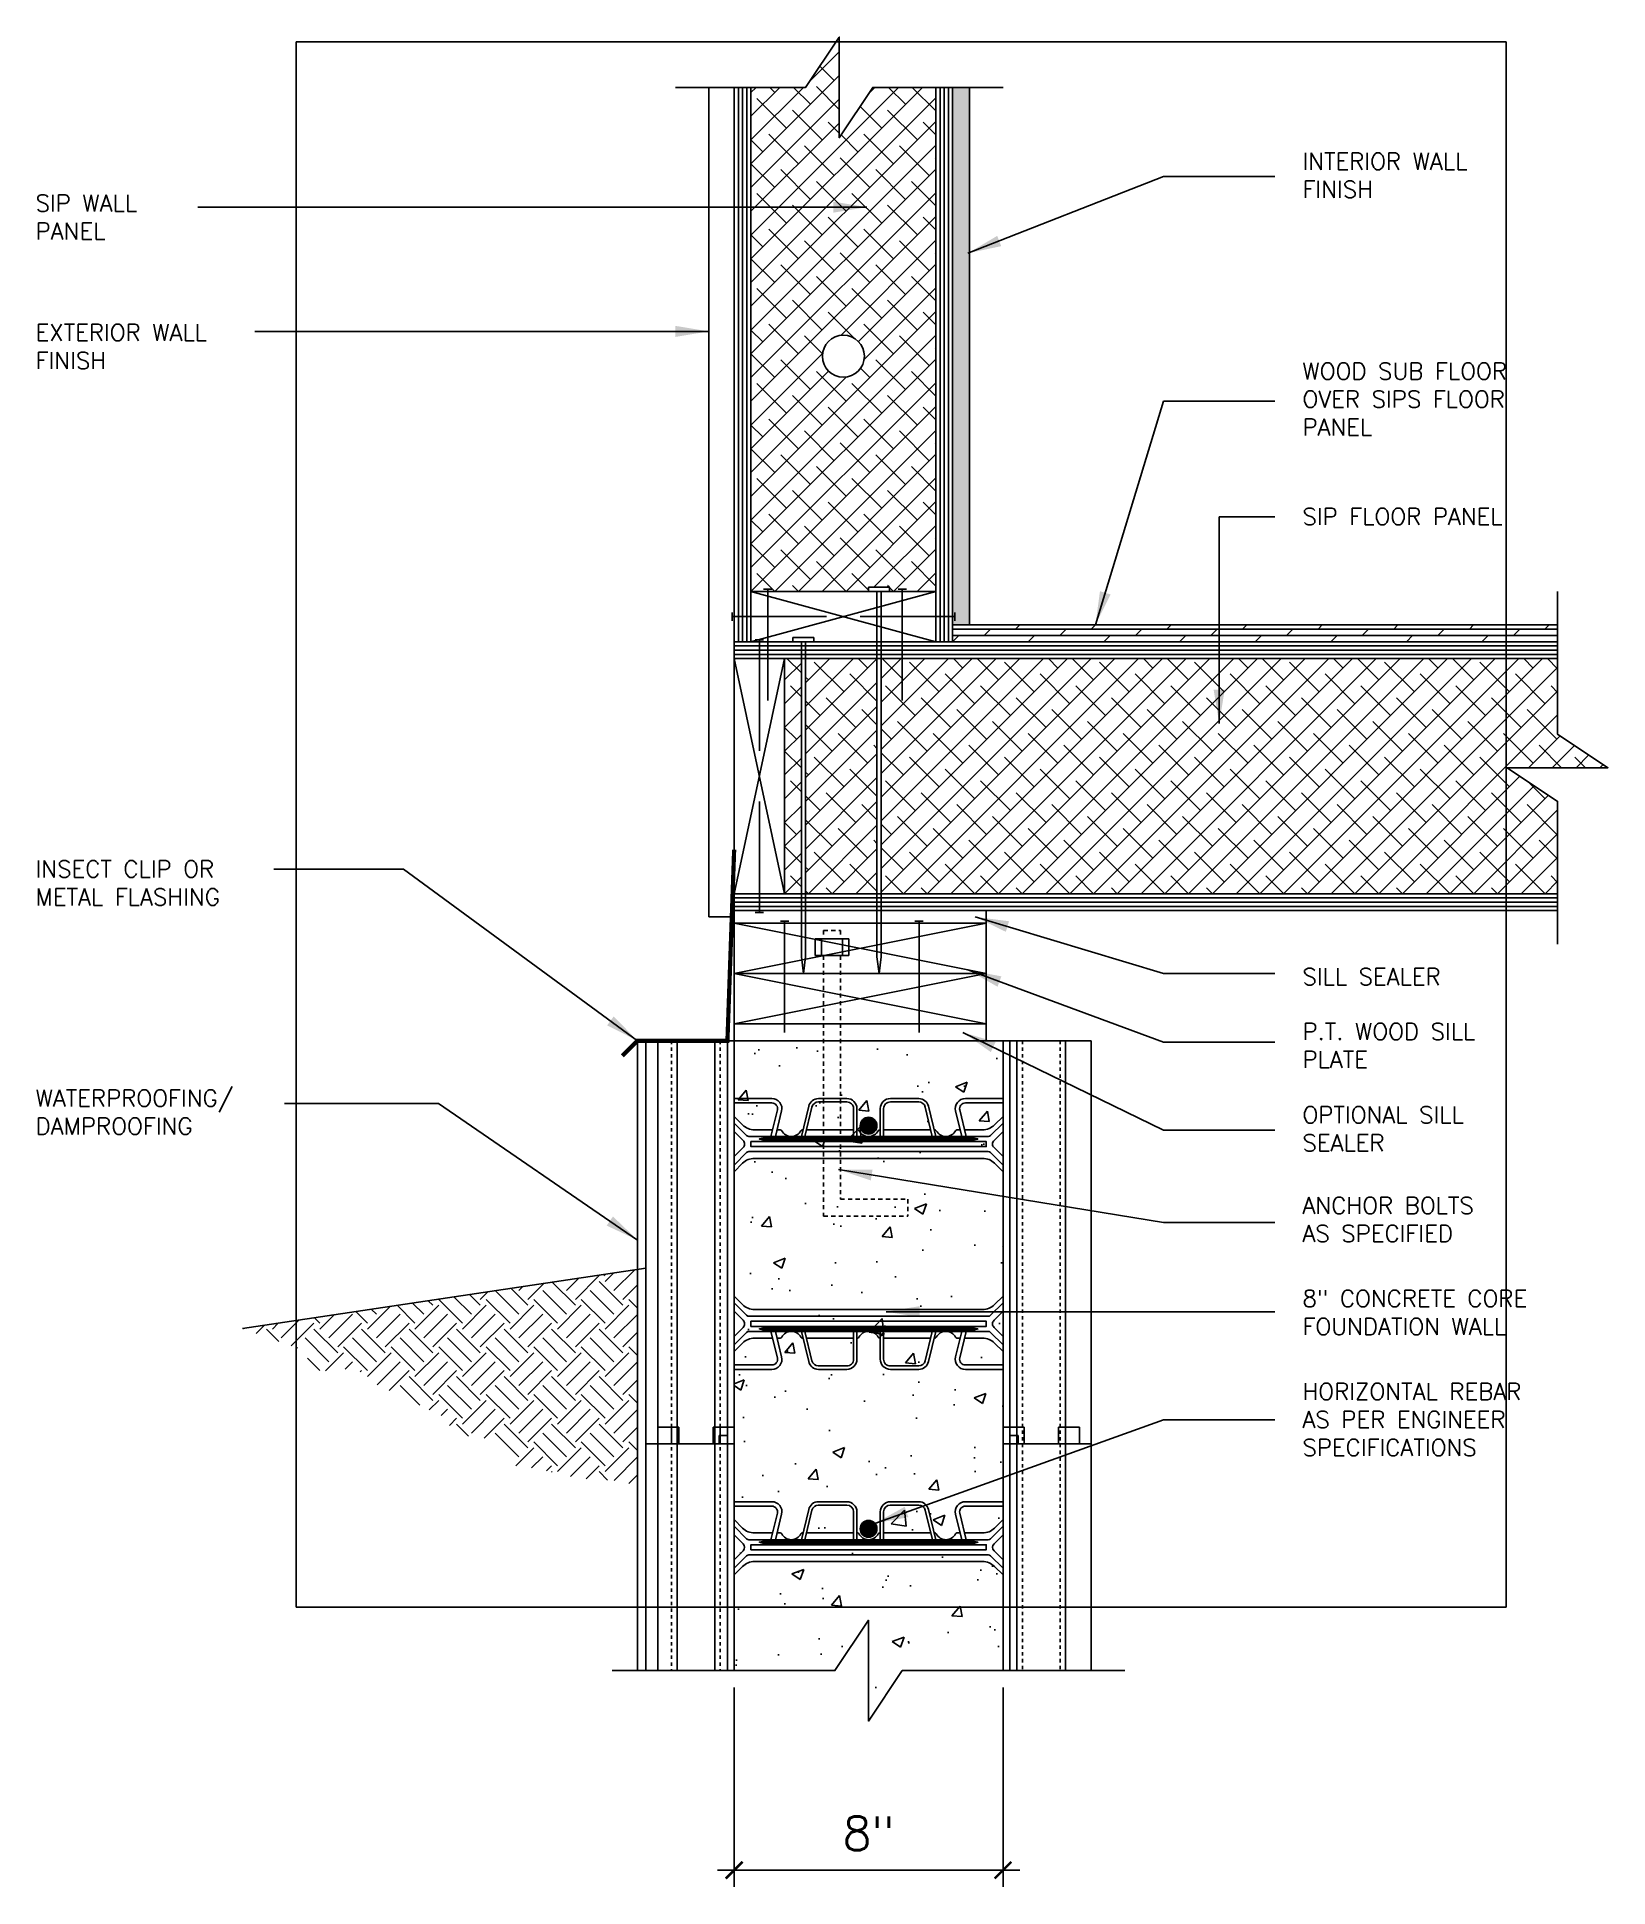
# Model space of a CAD drawing. Header units: inches. Extents: x 348.2 to 395, y 107.5 to 162.6.
import ezdxf

# ---------------------------------------------------------------- set-up
doc = ezdxf.new("R2010")
doc.units = ezdxf.units.IN
doc.header["$MEASUREMENT"] = 0
doc.linetypes.add('DASHED2', pattern=[0.375, 0.25, -0.125])
doc.linetypes.add('HIDDEN2', pattern=[0.1875, 0.125, -0.0625])
for name, color, linetype in [('LAYER 1', 1, 'Continuous'), ('LAYER 12', 12, 'Continuous'), ('LAYER 13', 13, 'Continuous'), ('LAYER 14', 14, 'Continuous'), ('LAYER 2', 2, 'Continuous'), ('LAYER 3', 3, 'Continuous'), ('LAYER 5', 5, 'Continuous'), ('LAYER 7', 7, 'Continuous'), ('LAYER 8', 8, 'Continuous')]:
    doc.layers.add(name, color=color, linetype=linetype)
doc.styles.add('NOTES', font='simplex.shx', dxfattribs={"height": 1})
doc.dimstyles.new('DIM-18$0', dxfattribs={"dimscale": 8, "dimtxt": 1, "dimasz": 0.125, "dimexe": 0.1875, "dimexo": 0.0625, "dimgap": 0.0625, "dimtad": 1, "dimdec": 4, "dimzin": 3, "dimdsep": 46, "dimlunit": 4, "dimtxsty": 'NOTES', "dimblk1": 'ARCHTICK', "dimblk2": 'ARCHTICK', "dimsah": 1, "dimcen": 0.0625, "dimclrd": 256, "dimclre": 256, "dimclrt": 7, "dimadec": 0, "dimazin": 0, "dimtfac": 1, "dimtdec": 4, "dimtofl": 0, "dimtmove": 0, "dimatfit": 3, "dimldrblk": 'ARCHTICK', "dimfxl": 1, "dimfrac": 2, "dimtolj": 1, "dimtzin": 0, "dimarcsym": 0})
doc.dimstyles.new('DIM-18$7', dxfattribs={"dimscale": 8, "dimtxt": 0.09375, "dimasz": 0.125, "dimexe": 0.1875, "dimexo": 0.0625, "dimgap": 0.0625, "dimtad": 0, "dimtih": 1, "dimtoh": 1, "dimdec": 4, "dimzin": 3, "dimdsep": 46, "dimlunit": 4, "dimtxsty": 'NOTES', "dimcen": 0.0625, "dimadec": 0, "dimazin": 0, "dimtfac": 1, "dimtdec": 4, "dimtofl": 0, "dimtmove": 0, "dimatfit": 3, "dimfxl": 1, "dimfrac": 2, "dimtolj": 1, "dimtzin": 0, "dimarcsym": 0})
picture_1 = doc.add_image_def('image1.jpg', size_in_pixel=(2550, 3300))

# ---------------------------------------------------------------- blocks, each defined once
blk = doc.blocks.new('A$C264310B7')
at = {"layer": 'LAYER 8'}
blk.add_hatch(color=256, dxfattribs=at).paths.add_polyline_path([(6.875, 9.472, 1), (6.375, 9.472, 1)])
at = {"layer": 'LAYER 12'}
for p, q in [((0.35, 12), (0.35, 0)), ((0.925, 12), (0.925, 0)), ((2.05, 12), (2.05, 0)), ((2.425, 12), (2.425, 0)), ((10.825, 12), (10.825, 0)), ((11.04, 12), (11.04, 0)), ((12.485, 12), (12.485, 0)), ((0.35, 0.5), (0.975, 0.5)), ((0.35, 0.5), (0.975, 0.5)), ((0.35, 0.5), (0.975, 0.5)), ((0.35, 0.5), (0.975, 0.5)), ((0.975, 0.5), (0.975, 0)), ((0.975, 0.5), (0.975, 0)), ((0.975, 0.5), (0.975, 0)), ((0.975, 0.5), (0.975, 0)), ((2, 0.5), (2, 0)), ((2, 0.5), (2.625, 0.5)), ((2, 0.5), (2, 0)), ((2, 0.5), (2.625, 0.5)), ((2, 0.5), (2, 0)), ((2, 0.5), (2.625, 0.5)), ((2, 0.5), (2, 0)), ((2, 0.5), (2.625, 0.5)), ((2.175, 0.25), (2.175, 0)), ((2.175, 0.25), (2.425, 0.25)), ((2.175, 0.25), (2.175, 0)), ((2.175, 0.25), (2.425, 0.25)), ((2.625, 0), (2.625, 0.5)), ((10.625, 0.5), (11.25, 0.5)), ((10.625, 0.5), (11.25, 0.5)), ((10.625, 0), (10.625, 0.5)), ((10.625, 0.5), (11.25, 0.5)), ((10.625, 0.5), (11.25, 0.5)), ((10.825, 0.25), (11.075, 0.25)), ((10.825, 0.25), (11.075, 0.25)), ((11.075, 0.25), (11.075, 0)), ((11.075, 0.25), (11.075, 0)), ((11.25, 0.5), (11.25, 0)), ((11.25, 0.5), (11.25, 0)), ((11.25, 0.5), (11.25, 0)), ((11.25, 0.5), (11.25, 0)), ((12.275, 0.5), (12.275, 0)), ((12.275, 0.5), (12.9, 0.5)), ((12.275, 0.5), (12.275, 0)), ((12.275, 0.5), (12.9, 0.5)), ((12.275, 0.5), (12.275, 0)), ((12.275, 0.5), (12.9, 0.5)), ((12.275, 0.5), (12.275, 0)), ((12.275, 0.5), (12.9, 0.5)), ((12.9, 0.5), (12.9, 0)), ((12.9, 0.5), (12.9, 0)), ((12.9, 0.5), (12.9, 0)), ((12.9, 0.5), (12.9, 0))]:
    blk.add_line(p, q, dxfattribs=at)
at = {"layer": 'LAYER 12', "linetype": 'DASHED2', "ltscale": 0.15}
for p, q in [((0.765, 12), (0.765, 0)), ((2.21, 12), (2.21, 0)), ((11.2, 12), (11.2, 0)), ((12.325, 12), (12.325, 0))]:
    blk.add_line(p, q, dxfattribs=at)
at = {"layer": 'LAYER 12'}
for points in [[(3.854, 9.15), (4.037, 9.91, 0.485338), (3.746, 10.28), (2.625, 10.28)], [(3.474, 9.15), (3.374, 9.15), (3.124, 9.15), (3.72, 9.15), (3.911, 9.94, 0.485338), (3.746, 10.15), (2.625, 10.15)], [(6.277, 9.15), (6.277, 9.98, 0.414214), (5.977, 10.28), (5.134, 10.28, 0.346495), (4.843, 10.05), (4.626, 9.15)], [(6.177, 9.15), (6.177, 9.98, 0.414214), (5.977, 10.18), (5.134, 10.18, 0.346495), (4.94, 10.027), (4.729, 9.15)], [(8.624, 9.15), (8.407, 10.05, 0.346495), (8.116, 10.28), (7.273, 10.28, 0.414214), (6.973, 9.98), (6.973, 9.15)], [(8.521, 9.15), (8.31, 10.027, 0.346495), (8.116, 10.18), (7.273, 10.18, 0.414214), (7.073, 9.98), (7.073, 9.15)], [(10.625, 10.28), (9.504, 10.28, 0.485338), (9.213, 9.91), (9.396, 9.15)], [(10.625, 10.15), (9.504, 10.15, 0.485338), (9.339, 9.94), (9.53, 9.15), (10.126, 9.15), (9.876, 9.15), (9.776, 9.15)], [(2.625, 9.749), (2.878, 9.496, 0.198912), (3.231, 9.35), (3.769, 9.35)], [(2.625, 9.549), (2.995, 9.179, 0.198912), (3.066, 9.15), (6.625, 9.15, -0.279322), (6.339, 9.323, 0.279322), (6.295, 9.35)], [(6.955, 9.35, 0.279322), (6.911, 9.323, -0.279322), (6.625, 9.15), (10.184, 9.15, 0.198912), (10.255, 9.179), (10.625, 9.549)], [(9.481, 9.35), (10.019, 9.35, 0.198912), (10.372, 9.496), (10.625, 9.749)], [(2.625, 8.551), (2.893, 8.819, 0.414214), (2.893, 9.031), (2.625, 9.299)], [(4.656, 9.35, 0.279322), (4.611, 9.323, -0.605918), (4.04, 9.323, 0.279322), (3.996, 9.35), (3.902, 9.35), (3.996, 9.35)], [(9.254, 9.35), (9.348, 9.35), (9.254, 9.35, 0.279322), (9.21, 9.323, -0.605918), (8.639, 9.323, 0.279322), (8.594, 9.35)], [(10.625, 9.299), (10.357, 9.031, 0.414214), (10.357, 8.819), (10.625, 8.551)], [(10.625, 8.301), (10.255, 8.671, 0.198912), (10.184, 8.7), (6.625, 8.7), (3.066, 8.7, 0.198912), (2.995, 8.671), (2.625, 8.301)], [(10.625, 8.101), (10.372, 8.354, 0.198912), (10.019, 8.5), (6.625, 8.5), (3.231, 8.5, 0.198912), (2.878, 8.354), (2.625, 8.101)], [(2.625, 4.399), (2.878, 4.146, 0.198912), (3.231, 4), (6.625, 4), (10.019, 4, 0.198912), (10.372, 4.146), (10.625, 4.399)], [(2.625, 4.199), (2.995, 3.829, 0.198912), (3.066, 3.8), (6.625, 3.8), (10.184, 3.8, 0.198912), (10.255, 3.829), (10.625, 4.199)], [(2.625, 3.201), (2.893, 3.469, 0.414214), (2.893, 3.681), (2.625, 3.949)], [(10.625, 3.949), (10.357, 3.681, 0.414214), (10.357, 3.469), (10.625, 3.201)], [(6.295, 3.15, 0.279322), (6.339, 3.177, -0.279322), (6.625, 3.35), (3.066, 3.35, 0.198912), (2.995, 3.321), (2.625, 2.951)], [(2.625, 2.35), (3.746, 2.35, 0.485338), (3.911, 2.56), (3.72, 3.35), (3.124, 3.35), (3.374, 3.35), (3.474, 3.35)], [(2.625, 2.22), (3.746, 2.22, 0.485338), (4.037, 2.59), (3.854, 3.35)], [(3.996, 3.15), (3.902, 3.15), (3.996, 3.15, 0.279322), (4.04, 3.177, -0.605918), (4.611, 3.177, 0.279322), (4.656, 3.15)], [(4.626, 3.35), (4.843, 2.45, 0.346495), (5.134, 2.22), (5.977, 2.22, 0.414214), (6.277, 2.52), (6.277, 3.35)], [(4.729, 3.35), (4.94, 2.473, 0.346495), (5.134, 2.32), (5.977, 2.32, 0.414214), (6.177, 2.52), (6.177, 3.35)], [(10.625, 2.951), (10.255, 3.321, 0.198912), (10.184, 3.35), (6.625, 3.35, -0.279322), (6.911, 3.177, 0.279322), (6.955, 3.15)], [(6.973, 3.35), (6.973, 2.52, 0.414214), (7.273, 2.22), (8.116, 2.22, 0.346495), (8.407, 2.45), (8.624, 3.35)], [(7.073, 3.35), (7.073, 2.52, 0.414214), (7.273, 2.32), (8.116, 2.32, 0.346495), (8.31, 2.473), (8.521, 3.35)], [(8.594, 3.15, 0.279322), (8.639, 3.177, -0.605918), (9.21, 3.177, 0.279322), (9.254, 3.15), (9.348, 3.15), (9.254, 3.15)], [(9.396, 3.35), (9.213, 2.59, 0.485338), (9.504, 2.22), (10.625, 2.22)], [(9.776, 3.35), (9.876, 3.35), (10.126, 3.35), (9.53, 3.35), (9.339, 2.56, 0.485338), (9.504, 2.35), (10.625, 2.35)], [(3.769, 3.15), (3.231, 3.15, 0.198912), (2.878, 3.004), (2.625, 2.751)], [(10.625, 2.751), (10.372, 3.004, 0.198912), (10.019, 3.15), (9.481, 3.15)]]:
    blk.add_lwpolyline(points, format="xyb", dxfattribs=at)
for points in [[(6.625, 9), (10.126, 9), (10.126, 8.85), (6.625, 8.85), (3.124, 8.85), (3.124, 9)], [(4.674, 9.35), (4.656, 9.35)], [(6.177, 9.35), (4.777, 9.35)], [(6.277, 9.35), (6.295, 9.35)], [(6.973, 9.35), (6.955, 9.35)], [(7.073, 9.35), (8.473, 9.35)], [(8.576, 9.35), (8.594, 9.35)], [(6.625, 3.5), (10.126, 3.5), (10.126, 3.65), (6.625, 3.65), (3.124, 3.65), (3.124, 3.5)], [(4.674, 3.15), (4.656, 3.15)], [(6.177, 3.15), (4.777, 3.15)], [(6.277, 3.15), (6.295, 3.15)], [(6.973, 3.15), (6.955, 3.15)], [(7.073, 3.15), (8.473, 3.15)], [(8.576, 3.15), (8.594, 3.15)]]:
    blk.add_lwpolyline(points, close=True, dxfattribs=at)
for points in [[(6.625, 9.1), (3.474, 9.1), (3.377, 9.078, 0.780776), (3.377, 9.072), (3.474, 9.05), (6.625, 9.05), (9.776, 9.05), (9.873, 9.072, 0.780776), (9.873, 9.078), (9.776, 9.1)], [(6.625, 3.4), (9.776, 3.4), (9.873, 3.422, 0.780776), (9.873, 3.428), (9.776, 3.45), (6.625, 3.45), (3.474, 3.45), (3.377, 3.428, 0.780776), (3.377, 3.422), (3.474, 3.4)]]:
    blk.add_lwpolyline(points, format="xyb", close=True, dxfattribs=at)
at = {"layer": 'LAYER 3'}
for p, q in [((0, 12), (0, 0)), ((0, 12), (2.625, 12)), ((0, 12), (2.625, 12)), ((2.625, 12), (2.625, 0)), ((10.625, 12), (10.625, 0)), ((10.625, 12), (13.25, 12)), ((10.625, 12), (13.25, 12)), ((13.25, 12), (13.25, 0)), ((0, 0), (2.625, 0)), ((0, 0), (2.625, 0)), ((10.625, 0), (13.25, 0)), ((10.625, 0), (13.25, 0))]:
    blk.add_line(p, q, dxfattribs=at)
at = {"layer": 'LAYER 8'}
blk.add_circle((6.625, 9.472), 0.25, dxfattribs=at)
blk = doc.blocks.new('_ArchTick')
at = {"color": 0, "linetype": 'ByBlock', "const_width": 0.15}
blk.add_lwpolyline([(-0.5, -0.5), (0.5, 0.5)], dxfattribs=at)
blk = doc.blocks.new('*D18')
at = {"layer": 'DEFPOINTS', "color": 0}
for p in [(368.976, 113.989), (376.976, 113.989), (376.976, 108.05)]:
    blk.add_point(p, dxfattribs=at)
at = {"layer": 'LAYER 8', "lineweight": -2}
for p, q in [((368.976, 113.489), (368.976, 107.55)), ((376.976, 113.489), (376.976, 107.55)), ((368.476, 108.05), (377.476, 108.05))]:
    blk.add_line(p, q, dxfattribs=at)
at = {"layer": 'LAYER 8', "lineweight": -2, "xscale": 0.5, "yscale": 0.5, "zscale": 0.5, "rotation": 180}
blk.add_blockref('_ArchTick', (368.976, 108.05), dxfattribs=at)
at = {"layer": 'LAYER 8', "lineweight": -2, "xscale": 0.5, "yscale": 0.5, "zscale": 0.5}
blk.add_blockref('_ArchTick', (376.976, 108.05), dxfattribs=at)
at = {"layer": 'LAYER 8', "color": 7, "insert": (372.976, 109.145), "char_height": 1, "attachment_point": 5, "style": 'NOTES'}
blk.add_mtext('\\A1;8"', dxfattribs=at)

msp = doc.modelspace()

# ---------------------------------------------------------------- hatches: boundary and pattern name
at = {"layer": 'LAYER 12'}
h = msp.add_hatch(dxfattribs=at)
h.set_pattern_fill('LINE', color=256, angle=90, style=0)
h.set_pattern_definition([(90, (368.97639, 144.61156), (-0.125, 8e-18), [])])
h.paths.add_polyline_path([(369.47639, 161.11156), (368.97639, 161.11156), (368.97639, 144.61156), (369.47639, 144.61156)])
h = msp.add_hatch(dxfattribs=at)
h.set_pattern_fill('LINE', color=256, angle=90, style=0)
h.set_pattern_definition([(90, (374.97639, 144.61156), (-0.125, 8e-18), [])])
h.paths.add_polyline_path([(375.47639, 161.11156), (374.97639, 161.11156), (374.97639, 144.61156), (375.47639, 144.61156)])
h = msp.add_hatch(dxfattribs=at)
h.set_pattern_fill('DOLMIT', color=256, scale=0.75, style=0)
h.set_pattern_definition([(0, (375.47639, 144.61156), (0, 0.1875), []), (45, (375.4764, 144.61156), (-0.375, 0.375), [0.265165, -0.53033])])
h.paths.add_polyline_path([(393.47639, 145.11156), (375.47639, 145.11156), (375.47639, 144.61156), (393.47639, 144.61156)])
h = msp.add_hatch(dxfattribs=at)
h.set_pattern_fill('LINE', color=256, style=0)
h.set_pattern_definition([(0, (368.97639, 144.11156), (0, 0.125), [])])
h.paths.add_polyline_path([(393.47639, 144.61156), (368.97639, 144.61156), (368.97639, 144.11156), (370.47639, 144.11156), (393.47639, 144.11156)])
h = msp.add_hatch(dxfattribs=at)
h.set_pattern_fill('LINE', color=256, style=0)
h.set_pattern_definition([(0, (368.97639, 136.61156), (0, 0.125), [])])
h.paths.add_polyline_path([(393.47639, 137.11156), (370.47639, 137.11156), (368.97639, 137.11156), (368.97639, 136.61156), (393.47639, 136.61156)])
at = {"layer": 'LAYER 13'}
h = msp.add_hatch(dxfattribs=at)
h.set_pattern_fill('AR-CONC,_O', color=256, scale=0.5)
h.set_pattern_definition([(50, (368.9764, 112.4887), (3.5863, -0.31376), [0.375, -4.125]), (355, (368.9764, 112.4887), (-0.69376, 3.76096), [0.3, -3.3]), (100.451, (369.2752, 112.4626), (2.89255, 3.4472), [0.3187, -3.5057]), (46.184, (368.9764, 113.4887), (5.3362, -0.8276), [0.5625, -6.1875]), (96.636, (369.421, 113.42), (4.6733, 4.8706), [0.478, -5.2586]), (351.184, (368.9764, 113.489), (4.6733, 4.8706), [0.45, -4.95]), (21, (369.4764, 113.2387), (2.98454, -2.0131), [0.375, -4.125]), (326, (369.4764, 113.2387), (1.2166, 3.62575), [0.3, -3.3]), (71.451, (369.725, 113.071), (4.2011, 1.61265), [0.3187, -3.5057]), (37.5, (368.9764, 112.4887), (0.0608, 1.66447), [0, -3.26, 0, -3.35, 0, -3.3125]), (7.5, (368.9764, 112.4887), (1.31535, 1.97206), [0, -1.91, 0, -3.185, 0, -1.2625]), (327.5, (367.8614, 112.4887), (2.66911, -0.112774), [0, -1.25, 0, -3.9, 0, -5.175]), (317.5, (367.3614, 112.4887), (2.91593, 0.50052), [0, -1.625, 0, -2.59, 0, -3.675])])
h.paths.add_polyline_path([(376.97639, 132.73656), (368.97639, 132.73656), (368.97639, 113.98874), (371.97639, 113.98874), (372.97639, 115.48874), (372.97639, 112.48874), (373.97639, 113.98874), (376.97639, 113.98874)])
at = {"layer": 'LAYER 14'}
h = msp.add_hatch(dxfattribs=at)
h.set_pattern_fill('ANSI38', color=256, scale=4, style=0)
h.set_pattern_definition([(45, (369.4764, 146.11156), (-0.353553, 0.353553), []), (135, (369.4764, 146.11156), (-1.06066, 0.353553), [1.25, -0.75])])
h.paths.add_polyline_path([(374.97639, 161.11156), (373.10139, 161.11156), (372.10139, 159.61156), (372.10139, 162.61156), (371.10139, 161.11156), (369.47639, 161.11156), (369.47639, 146.11156), (372.97639, 146.11156), (372.97639, 146.23656), (373.60139, 146.23656), (373.60139, 146.11156), (374.97639, 146.11156)])
h.paths.add_polyline_path([(372.85139, 153.11156, -1), (371.60139, 153.11156, -1)], flags=16)
h = msp.add_hatch(dxfattribs=at)
h.set_pattern_fill('ANSI38', color=256, scale=4, style=0)
h.set_pattern_definition([(45, (370.4764, 137.11156), (-0.353553, 0.353553), []), (135, (370.4764, 137.11156), (-1.06066, 0.353553), [1.25, -0.75])])
h.paths.add_polyline_path([(391.97639, 140.86156), (394.97639, 140.86156), (393.47639, 141.86156), (393.47639, 144.11156), (373.35139, 144.11156), (373.35139, 137.11156), (393.47639, 137.11156), (393.47639, 139.86156)])
h.paths.add_polyline_path([(373.22639, 144.11156), (371.10139, 144.11156), (371.10139, 137.11156), (373.22639, 137.11156)])
h.paths.add_polyline_path([(370.97639, 144.11156), (370.47639, 144.11156), (370.47639, 137.11156), (370.97639, 137.11156)])
at = {"layer": 'LAYER 8'}
h = msp.add_hatch(dxfattribs=at)
h.set_pattern_fill('AR-SAND', color=256, scale=0.125, style=0)
h.set_pattern_definition([(37.5, (375.47639, 145.11156), (-0.0078742, 0.240853), [0, -0.19, 0, -0.2125, 0, -0.203125]), (7.5, (375.4764, 145.11156), (0.221222, 0.352768), [0, -0.1025, 0, -0.17125, 0, -0.065625]), (327.5, (375.32264, 145.11156), (0.3892677, 0.0007074), [0, -0.0625, 0, -0.225, 0, -0.29375]), (317.5, (375.32264, 145.11156), (0.375766, 0.1097094), [0, -0.03125, 0, -0.1475, 0, -0.16875])])
h.paths.add_polyline_path([(375.97639, 161.11156), (375.47639, 161.11156), (375.47639, 145.11156), (375.97639, 145.11156)])
h = msp.add_hatch(dxfattribs=at)
h.set_pattern_fill('EARTH,_O', color=256, scale=4, angle=45)
h.set_pattern_definition([(45, (354.3514, 119.3814), (1e-16, 1.41421), [1, -1]), (45, (354.0862, 119.6466), (1e-16, 1.41421), [1, -1]), (45, (353.8211, 119.9117), (1e-16, 1.41421), [1, -1]), (135, (353.8211, 120.0885), (-1.41421, 2e-16), [1, -1]), (135, (354.0862, 120.3537), (-1.41421, 2e-16), [1, -1]), (135, (354.3514, 120.6188), (-1.41421, 2e-16), [1, -1])])
h.paths.add_polyline_path([(366.10139, 125.93353), (354.35139, 124.17337), (356.09643, 123.54402), (356.56322, 122.89098), (357.7302, 122.98427), (358.19699, 122.56446), (358.61711, 122.37788), (360.34424, 121.53825), (360.67099, 121.02515), (361.69794, 120.88521), (362.44481, 120.09223), (363.14499, 119.99894), (364.31197, 119.71907), (365.75903, 119.62578), (366.10139, 119.38141)])
msp.add_hatch(color=256, dxfattribs=at).paths.add_polyline_path([(373.22639, 118.20894, 1), (372.72639, 118.20894, 1)])

# ---------------------------------------------------------------- linework, layer by layer
at = {"layer": 'LAYER 1'}
for p, q in [((369.85139, 146.17406), (370.10139, 146.17406)), ((369.97639, 146.17406), (369.97639, 142.86156)), ((374.10139, 146.17406), (373.85139, 146.17406)), ((373.97639, 146.17406), (373.97639, 142.86156)), ((368.91389, 145.23656), (368.91389, 145.48656)), ((375.53889, 145.23656), (375.53889, 145.48656)), ((368.91389, 145.36156), (371.72639, 145.36156)), ((375.53889, 145.36156), (372.72639, 145.36156)), ((369.60139, 144.67406), (369.85139, 144.67406)), ((369.72639, 144.67406), (369.72639, 141.36156)), ((369.72639, 136.54906), (369.72639, 139.86156)), ((369.60139, 136.54906), (369.85139, 136.54906)), ((370.35139, 136.29906), (370.60139, 136.29906)), ((370.47639, 136.29906), (370.47639, 132.98656)), ((374.60139, 136.29906), (374.35139, 136.29906)), ((374.47639, 136.29906), (374.47639, 132.98656))]:
    msp.add_line(p, q, dxfattribs=at)
at = {"layer": 'LAYER 1', "flags": 128}
for points in [[(367.22639, 161.11156), (371.10139, 161.11156), (372.10139, 162.61156), (372.10139, 159.61156), (373.10139, 161.11156), (376.97639, 161.11156)], [(393.47639, 135.61156), (393.47639, 139.86156), (391.97639, 140.86156), (394.97639, 140.86156), (393.47639, 141.86156), (393.47639, 146.11156)], [(365.35139, 113.98874), (371.97639, 113.98874), (372.97639, 115.48874), (372.97639, 112.48874), (373.97639, 113.98874), (380.60139, 113.98874)]]:
    msp.add_lwpolyline(points, dxfattribs=at)
at = {"layer": 'LAYER 12'}
for p, q in [((366.70139, 121.23656), (367.32639, 121.23656)), ((366.70139, 121.23656), (367.32639, 121.23656)), ((366.70139, 121.23656), (366.70139, 113.98874)), ((366.70139, 121.23656), (367.32639, 121.23656)), ((366.70139, 121.23656), (367.32639, 121.23656)), ((367.27639, 121.23656), (367.27639, 113.98874)), ((367.32639, 121.23656), (367.32639, 120.73656)), ((367.32639, 121.23656), (367.32639, 120.73656)), ((367.32639, 121.23656), (367.32639, 120.73656)), ((367.32639, 121.23656), (367.32639, 120.73656)), ((368.35139, 121.23656), (368.35139, 120.73656)), ((368.35139, 121.23656), (368.97639, 121.23656)), ((368.35139, 121.23656), (368.35139, 120.73656)), ((368.35139, 121.23656), (368.97639, 121.23656)), ((368.35139, 121.23656), (368.35139, 120.73656)), ((368.35139, 121.23656), (368.97639, 121.23656)), ((368.35139, 121.23656), (368.35139, 120.73656)), ((368.35139, 121.23656), (368.97639, 121.23656)), ((368.40139, 121.23656), (368.40139, 113.98874)), ((368.97639, 120.73656), (368.97639, 121.23656)), ((376.97639, 121.23656), (377.60139, 121.23656)), ((376.97639, 121.23656), (377.60139, 121.23656)), ((376.97639, 120.73656), (376.97639, 121.23656)), ((376.97639, 121.23656), (377.60139, 121.23656)), ((376.97639, 121.23656), (377.60139, 121.23656)), ((377.60139, 121.23656), (377.60139, 120.73656)), ((377.60139, 121.23656), (377.60139, 120.73656)), ((377.60139, 121.23656), (377.60139, 120.73656)), ((377.60139, 121.23656), (377.60139, 120.73656)), ((378.62639, 121.23656), (378.62639, 120.73656)), ((378.62639, 121.23656), (379.25139, 121.23656)), ((378.62639, 121.23656), (378.62639, 120.73656)), ((378.62639, 121.23656), (379.25139, 121.23656)), ((378.62639, 121.23656), (378.62639, 120.73656)), ((378.62639, 121.23656), (379.25139, 121.23656)), ((378.62639, 121.23656), (378.62639, 120.73656)), ((378.62639, 121.23656), (379.25139, 121.23656)), ((379.25139, 121.23656), (379.25139, 120.73656)), ((379.25139, 121.23656), (379.25139, 120.73656)), ((379.25139, 121.23656), (379.25139, 120.73656)), ((379.25139, 121.23656), (379.25139, 120.73656)), ((368.52639, 120.98656), (368.52639, 120.73656)), ((368.52639, 120.98656), (368.77639, 120.98656)), ((368.52639, 120.98656), (368.52639, 120.73656)), ((368.52639, 120.98656), (368.77639, 120.98656)), ((368.77639, 120.98656), (368.77639, 113.98874)), ((377.17639, 120.98656), (377.17639, 113.98874)), ((377.17639, 120.98656), (377.42639, 120.98656)), ((377.17639, 120.98656), (377.42639, 120.98656)), ((377.39139, 120.73656), (377.39139, 113.98874)), ((377.42639, 120.98656), (377.42639, 120.73656)), ((377.42639, 120.98656), (377.42639, 120.73656)), ((378.83639, 120.73656), (378.83639, 113.98874))]:
    msp.add_line(p, q, dxfattribs=at)
at = {"layer": 'LAYER 12', "linetype": 'DASHED2', "ltscale": 0.15}
for p, q in [((367.11639, 121.23656), (367.11639, 113.98874)), ((368.56139, 121.23656), (368.56139, 113.98874)), ((377.55139, 120.73656), (377.55139, 113.98874)), ((378.67639, 120.73656), (378.67639, 113.98874))]:
    msp.add_line(p, q, dxfattribs=at)
at = {"layer": 'LAYER 12'}
for points in [[(370.20556, 117.88656), (370.38873, 118.64624, 0.48533789), (370.09709, 119.01656), (368.97639, 119.01656)], [(372.62814, 117.88656), (372.62814, 118.71656, 0.41421356), (372.32814, 119.01656), (371.48578, 119.01656, 0.34649497), (371.19413, 118.78688), (370.97705, 117.88656)], [(374.97572, 117.88656), (374.75864, 118.78688, 0.34649497), (374.467, 119.01656), (373.62464, 119.01656, 0.41421356), (373.32464, 118.71656), (373.32464, 117.88656)], [(376.97639, 119.01656), (375.85569, 119.01656, 0.48533789), (375.56405, 118.64624), (375.74722, 117.88656)], [(369.82576, 117.88656), (369.72576, 117.88656), (369.47576, 117.88656), (370.07183, 117.88656), (370.26235, 118.67671, 0.48533789), (370.09709, 118.88656), (368.97639, 118.88656)], [(368.97639, 118.48593), (369.22931, 118.23301, 0.19891237), (369.58286, 118.08656), (370.12006, 118.08656)], [(372.52814, 117.88656), (372.52814, 118.71656, 0.41421356), (372.32814, 118.91656), (371.48578, 118.91656, 0.34649497), (371.29135, 118.76344), (371.07992, 117.88656)], [(374.87286, 117.88656), (374.66143, 118.76344, 0.34649497), (374.467, 118.91656), (373.62464, 118.91656, 0.41421356), (373.42464, 118.71656), (373.42464, 117.88656)], [(376.97639, 118.88656), (375.85569, 118.88656, 0.48533789), (375.69042, 118.67671), (375.88094, 117.88656), (376.47702, 117.88656), (376.22702, 117.88656), (376.12702, 117.88656)], [(375.83272, 118.08656), (376.36991, 118.08656, 0.19891237), (376.72347, 118.23301), (376.97639, 118.48593)], [(368.97639, 118.28593), (369.34647, 117.91585, 0.19891237), (369.41718, 117.88656), (372.97639, 117.88656, -0.27932207), (372.69063, 118.05971, 0.27932207), (372.64631, 118.08656)], [(368.97639, 117.28719), (369.24469, 117.5555, 0.41421356), (369.24469, 117.76763), (368.97639, 118.03593)], [(371.00711, 118.08656, 0.27932207), (370.96279, 118.05971, -0.60591838), (370.39127, 118.05971, 0.27932207), (370.34695, 118.08656), (370.25378, 118.08656), (370.34695, 118.08656)], [(373.30647, 118.08656, 0.27932207), (373.26215, 118.05971, -0.27932207), (372.97639, 117.88656), (376.5356, 117.88656, 0.19891237), (376.60631, 117.91585), (376.97639, 118.28593)], [(375.60583, 118.08656), (375.69899, 118.08656), (375.60583, 118.08656, 0.27932207), (375.5615, 118.05971, -0.60591838), (374.98999, 118.05971, 0.27932207), (374.94567, 118.08656)], [(376.97639, 118.03593), (376.70809, 117.76763, 0.41421356), (376.70809, 117.5555), (376.97639, 117.28719)], [(376.97639, 117.03719), (376.60631, 117.40727, 0.19891237), (376.5356, 117.43656), (372.97639, 117.43656), (369.41718, 117.43656, 0.19891237), (369.34647, 117.40727), (368.97639, 117.03719)], [(376.97639, 116.83719), (376.72347, 117.09012, 0.19891237), (376.36991, 117.23656), (372.97639, 117.23656), (369.58286, 117.23656, 0.19891237), (369.22931, 117.09012), (368.97639, 116.83719)]]:
    msp.add_lwpolyline(points, format="xyb", dxfattribs=at)
msp.add_lwpolyline([(372.97639, 117.83656), (369.82576, 117.83656), (369.72803, 117.81447, 0.78077641), (369.72803, 117.80865), (369.82576, 117.78656), (372.97639, 117.78656), (376.12702, 117.78656), (376.22475, 117.80865, 0.78077641), (376.22475, 117.81447), (376.12702, 117.83656)], format="xyb", close=True, dxfattribs=at)
for points in [[(371.02528, 118.08656), (371.00711, 118.08656)], [(372.52814, 118.08656), (371.12814, 118.08656)], [(372.62814, 118.08656), (372.64631, 118.08656)], [(373.32464, 118.08656), (373.30647, 118.08656)], [(373.42464, 118.08656), (374.82464, 118.08656)], [(374.9275, 118.08656), (374.94567, 118.08656)], [(372.97639, 117.73656), (376.47702, 117.73656), (376.47702, 117.58656), (372.97639, 117.58656), (369.47576, 117.58656), (369.47576, 117.73656)]]:
    msp.add_lwpolyline(points, close=True, dxfattribs=at)
at = {"layer": 'LAYER 2'}
for p, q in [((368.22639, 136.42406), (368.22639, 161.11156)), ((369.47639, 144.61156), (369.47639, 161.11156)), ((374.97639, 144.61156), (374.97639, 161.11156)), ((375.47639, 144.61156), (375.47639, 161.11156)), ((368.97639, 144.61156), (393.47639, 144.61156)), ((370.47639, 144.11156), (393.47639, 144.11156)), ((370.47639, 137.11156), (393.47639, 137.11156)), ((368.97639, 136.42406), (368.22639, 136.42406))]:
    msp.add_line(p, q, dxfattribs=at)
at = {"layer": 'LAYER 3'}
for p, q in [((368.97639, 144.61156), (368.97639, 161.11156)), ((375.97639, 145.11156), (375.97639, 161.11156)), ((369.47639, 146.11156), (374.97639, 146.11156)), ((375.47639, 145.11156), (393.47639, 145.11156)), ((368.97639, 136.61156), (368.97639, 144.61156)), ((370.47639, 144.11156), (368.97639, 144.11156)), ((370.47639, 137.11156), (370.47639, 144.11156)), ((370.47639, 137.11156), (368.97639, 137.11156)), ((368.97639, 136.61156), (393.47639, 136.61156)), ((368.97639, 136.23656), (368.97639, 136.61156)), ((376.47639, 136.23656), (376.47639, 136.61156)), ((368.97639, 133.23656), (368.97639, 132.73656)), ((368.97639, 132.73656), (376.97639, 132.73656)), ((370.59332, 133.23656), (376.47639, 133.23656)), ((376.47639, 133.23656), (376.47639, 132.73656)), ((366.35139, 125.97098), (354.35139, 124.17337)), ((366.35139, 120.73656), (366.35139, 113.98874)), ((366.35139, 120.73656), (368.97639, 120.73656)), ((366.35139, 120.73656), (368.97639, 120.73656)), ((368.97639, 120.73656), (368.97639, 113.98874)), ((376.97639, 120.73656), (376.97639, 113.98874)), ((376.97639, 120.73656), (379.60139, 120.73656)), ((376.97639, 120.73656), (379.60139, 120.73656)), ((379.60139, 120.73656), (379.60139, 113.98874))]:
    msp.add_line(p, q, dxfattribs=at)
at = {"layer": 'LAYER 3', "const_width": 0.125, "flags": 128}
msp.add_lwpolyline([(368.97639, 138.42406), (368.77639, 132.73656), (366.10139, 132.73656), (365.65019, 132.28536)], dxfattribs=at)
at = {"layer": 'LAYER 3', "flags": 128}
for points in [[(376.47639, 136.23656), (368.97639, 136.23656), (368.97639, 134.73656), (376.47639, 134.73656)], [(376.47639, 134.73656), (368.97639, 134.73656), (368.97639, 133.23656), (376.47639, 133.23656)]]:
    msp.add_lwpolyline(points, close=True, dxfattribs=at)
at = {"layer": 'LAYER 3'}
msp.add_circle((372.22639, 153.11156), 0.625, dxfattribs=at)
at = {"layer": 'LAYER 5'}
for p, q in [((372.97639, 146.23656), (373.60139, 146.23656)), ((372.97639, 146.11156), (372.97639, 146.23656)), ((373.22639, 135.23656), (373.22639, 146.11156)), ((373.35139, 135.23656), (373.35139, 146.11156)), ((373.60139, 146.11156), (373.60139, 146.23656)), ((370.72639, 144.73656), (371.35139, 144.73656)), ((370.72639, 144.61156), (370.72639, 144.73656)), ((370.97639, 135.23656), (370.97639, 144.61156)), ((371.10139, 135.23656), (371.10139, 144.61156)), ((371.35139, 144.61156), (371.35139, 144.73656)), ((371.38922, 135.76951), (372.38922, 135.76951)), ((371.38922, 135.76951), (371.38922, 135.26951)), ((371.57672, 135.76951), (371.57672, 135.26951)), ((372.20172, 135.76951), (372.20172, 135.26951)), ((372.38922, 135.76951), (372.38922, 135.26951)), ((371.03889, 134.73656), (370.97639, 135.23656)), ((371.03889, 134.73656), (371.10139, 135.23656)), ((371.38922, 135.26951), (372.38922, 135.26951)), ((373.28889, 134.73656), (373.22639, 135.23656)), ((373.28889, 134.73656), (373.35139, 135.23656)), ((366.10139, 132.73656), (366.10139, 113.98874))]:
    msp.add_line(p, q, dxfattribs=at)
at = {"layer": 'LAYER 5', "linetype": 'HIDDEN2'}
for p, q in [((371.63922, 136.01951), (371.63922, 135.76951)), ((371.63922, 136.01951), (372.13922, 136.01951)), ((372.13922, 136.01951), (372.13922, 135.76951)), ((371.63922, 135.26951), (371.63922, 127.51951)), ((372.13922, 135.26951), (372.13922, 128.01951)), ((372.13922, 128.01951), (374.13922, 128.01951)), ((374.13922, 128.01951), (374.13922, 127.51951)), ((371.63922, 127.51951), (374.13922, 127.51951))]:
    msp.add_line(p, q, dxfattribs=at)
at = {"layer": 'LAYER 8'}
for p, q in [((369.47639, 146.11156), (374.97639, 144.61156)), ((374.97639, 146.11156), (369.47639, 144.61156)), ((368.97639, 144.11156), (370.47639, 137.11156)), ((370.47639, 144.11156), (368.97639, 137.11156)), ((368.97639, 136.23656), (376.47639, 134.73656)), ((376.47639, 136.23656), (368.97639, 134.73656)), ((368.97639, 134.73656), (376.47639, 133.23656)), ((368.97639, 133.23656), (376.47639, 134.73656))]:
    msp.add_line(p, q, dxfattribs=at)
msp.add_circle((372.97639, 118.20894), 0.25, dxfattribs=at)

# ---------------------------------------------------------------- block references
msp.add_blockref('A$C264310B7', (366.35139, 120.73656))

# ---------------------------------------------------------------- texts
at = {"layer": 'LAYER 7', "char_height": 0.5, "attachment_point": 1, "style": 'NOTES'}
for s, insert in [('\\A1;INTERIOR WALL\\PFINISH', (385.88579, 159.16068)), ('\\A1;SIP WALL\\PPANEL', (348.19044, 157.91624)), ('\\A1;EXTERIOR WALL\\PFINISH', (348.19044, 154.06517)), ('\\A1;WOOD SUB FLOOR\\POVER SIPS FLOOR\\PPANEL', (385.88579, 152.91703)), ('\\A1;SIP FLOOR PANEL', (385.88579, 148.58905)), ('\\A1;INSECT CLIP OR\\PMETAL FLASHING', (348.19044, 138.09927)), ('\\A1;SILL SEALER', (385.88579, 134.89559)), ('\\A1;P.T. WOOD SILL\\PPLATE', (385.88579, 133.26373)), ('\\A1;WATERPROOFING/\\PDAMPROOFING', (348.19044, 131.27966)), ('\\A1;OPTIONAL SILL\\PSEALER', (385.88579, 130.78046)), ('\\A1;ANCHOR BOLTS\\PAS SPECIFIED', (385.88579, 128.08434)), ('\\A1;8" CONCRETE CORE\\PFOUNDATION WALL', (385.88579, 125.31727)), ('\\A1;HORIZONTAL REBAR\\PAS PER ENGINEER\\PSPECIFICATIONS', (385.88579, 122.5502))]:
    msp.add_mtext_dynamic_manual_height_columns(s, width=21.4636092, gutter_width=5, heights=[0], dxfattribs=dict(at, insert=insert))

# ---------------------------------------------------------------- dimensions: what is measured, and where the dimension line sits
at = {"layer": 'LAYER 8'}
dim = msp.add_linear_dim(base=(376.97639, 108.04981), p1=(368.97639, 113.98874), p2=(376.97639, 113.98874), dimstyle='DIM-18$0', override={"dimasz": 0.0625, "dimexe": 0.0625, "dimdle": 0.0625}, dxfattribs=at)
dim.commit()
dim.dimension.update_dxf_attribs({"geometry": '*D18', "text_midpoint": (372.97639, 109.14505)})

# ---------------------------------------------------------------- pictures from other files: only their frames are drawn
image = msp.add_image(picture_1, insert=(355.94152, 115.87748), size_in_units=(36.00345, 46.5927), dxfattribs=dict(fade=76))
image.dxf.flags = 7

# ---------------------------------------------------------------- leaders
for points in [[(375.93204, 156.17544), (381.75431, 158.45571), (385.06127, 158.45571)], [(372.92353, 157.54756), (370.70671, 157.54756), (353.02249, 157.54756)], [(368.22639, 153.84948), (363.2891, 153.84948), (354.71626, 153.84948)], [(379.72639, 145.11156), (381.75431, 151.77051), (385.06127, 151.77051)], [(383.40779, 142.18311), (383.40779, 148.33373), (385.06127, 148.33373)], [(366.10139, 132.73656), (359.13419, 137.84153), (355.27668, 137.84153)], [(376.15035, 136.42406), (381.75431, 134.7393), (385.06127, 134.7393)], [(375.93148, 134.84554), (381.75431, 132.69647), (385.06127, 132.69647)], [(375.7852, 132.98656), (381.75431, 130.07446), (385.06127, 130.07446)], [(366.10139, 126.80425), (360.18121, 130.87163), (355.59936, 130.87163)], [(372.08134, 128.9022), (381.75431, 127.32573), (385.06127, 127.32573)], [(373.49581, 124.67306), (381.75431, 124.67306), (385.06127, 124.67306)], [(373.16447, 118.37364), (381.75431, 121.44924), (385.06127, 121.44924)]]:
    msp.add_leader(points, dimstyle='DIM-18$7', dxfattribs=at)

doc.saveas('drawing.dxf')
